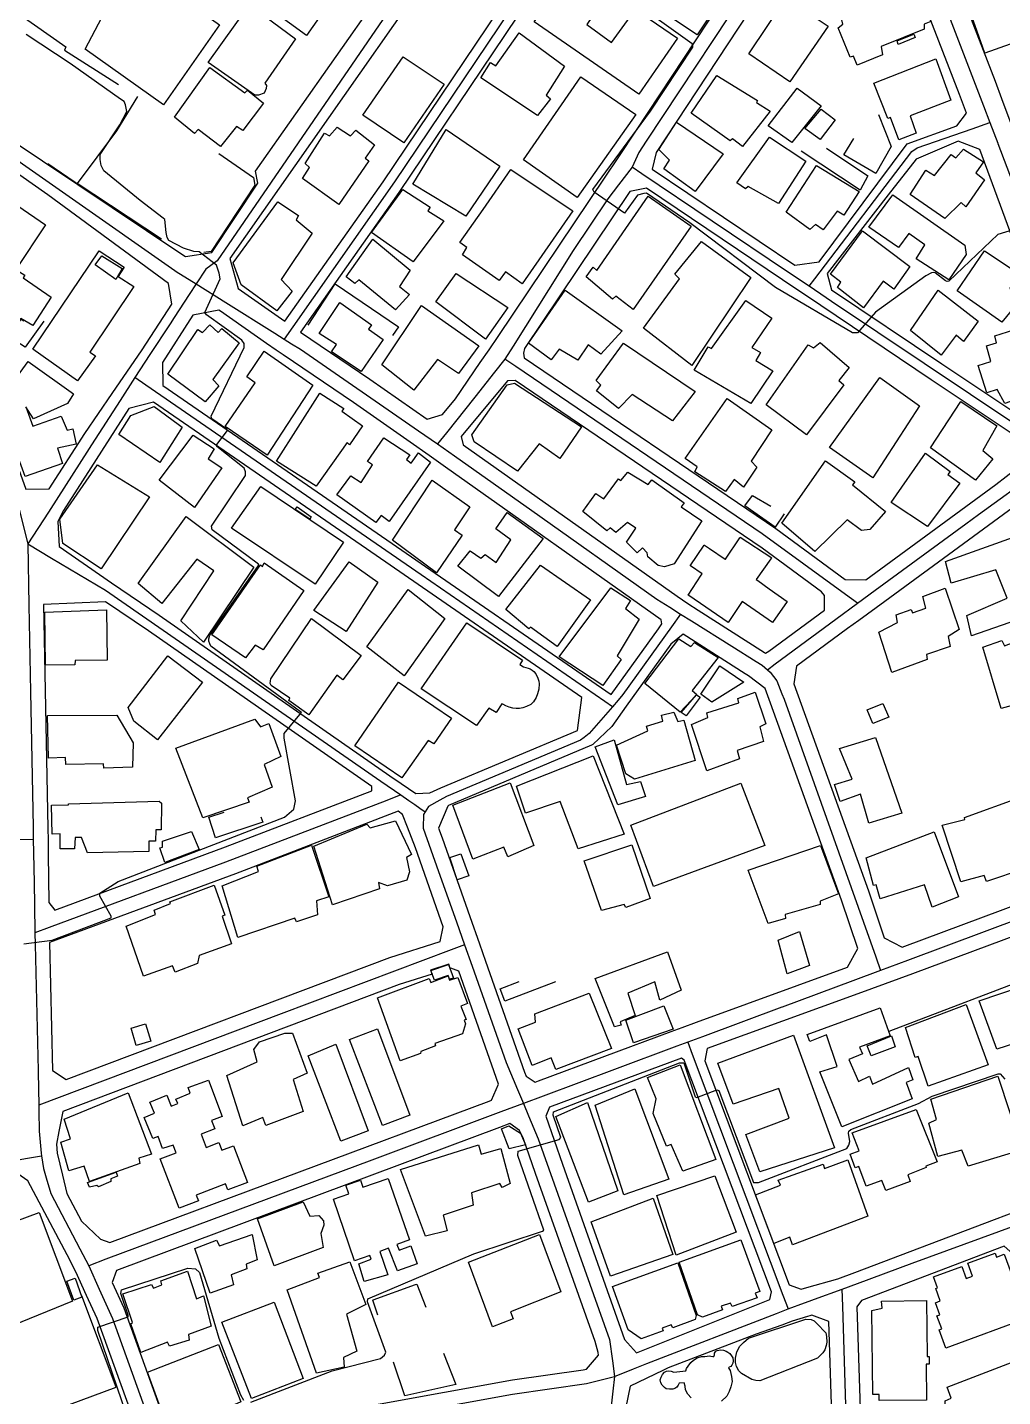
# Model space of a CAD drawing. Header units: millimetres. Extents: x 198785 to 203305, y 542885 to 545889.
# Drawn here: x 202803.6 to 203008.6, y 544799.4 to 545087.1 of the extents above; entities that cross this region are included whole.
import ezdxf

# ---------------------------------------------------------------- set-up
doc = ezdxf.new("R2010")
doc.units = ezdxf.units.MM
doc.linetypes.add('FENCE_25K', pattern=[54.3, 28.7, -9.2, -16.4])
doc.linetypes.add('HIDDEN_BULD_25K', pattern=[28.8, 18.4, -10.4])
for name, color, linetype in [('A0013117', 253, 'Continuous'), ('A0023217', 253, 'Continuous'), ('B0014111', 253, 'Continuous'), ('B0014112', 253, 'Continuous'), ('B0014113', 253, 'Continuous'), ('B0014114', 253, 'Continuous'), ('B0014116', 253, 'Continuous'), ('B0014118', 253, 'Continuous'), ('B0024120', 253, 'Continuous'), ('C0076117', 253, 'Continuous'), ('F0017111', 253, 'Continuous'), ('F0017114', 253, 'Continuous'), ('F0047224', 253, 'Continuous')]:
    doc.layers.add(name, color=color, linetype=linetype)

msp = doc.modelspace()

# ---------------------------------------------------------------- linework, layer by layer
at = {"layer": 'A0013117'}
for points in [[(203033.94, 545175.4), (203033.14, 545175.55), (203001.26, 545163.74), (202990.56, 545159.78), (202990.48, 545159.75), (202983.65, 545157.56), (202978.44, 545155.65), (202977.57, 545155.39), (202977.26, 545155.13), (202976.87, 545154.51), (202983.64, 545136.58), (202986.64, 545128.62), (202989.61, 545120.96), (203007.07, 545075.84), (203008.4, 545072.22), (203011.38, 545064.14), (203031.04, 545010.76), (203032.59, 545007.12), (203032.87, 545007.05), (203087.93, 545027.84), (203088.26, 545028.24)], [(202887.69, 545004.76), (202890.88, 545005.78), (202893.62, 545009.06), (202898.84, 545016.69), (202900.68, 545019.37), (202902.57, 545022.18), (202925.09, 545055.65), (202927.82, 545059.71), (202931.67, 545065.53), (202956.64, 545103.34), (202965.43, 545115.28), (202976.85, 545131.92), (202969.51, 545151.34), (202962.43, 545155.13), (202952.34, 545154.23), (202948.77, 545152.09), (202881.69, 545052.42), (202861.03, 545023.1), (202875.64, 545013.21), (202887.69, 545004.76)], [(202857.74, 545025.37), (202878.4, 545054.69), (202939.45, 545145.41), (202940.61, 545148.52), (202940.04, 545151.86), (202930.33, 545151.33), (202905.72, 545150.44), (202905.5, 545149.95), (202906.33, 545144.08), (202906.45, 545143.54), (202908.57, 545130.7), (202908.58, 545128.72), (202907.95, 545126.63), (202846.19, 545038.55), (202847.93, 545032.26), (202857.74, 545025.37)], [(202836.85, 545038.95), (202842.4, 545039.82), (202852.05, 545054.38), (202851.62, 545056.88), (202902.48, 545129.27), (202902.58, 545129.59), (202902.57, 545130.29), (202900.56, 545142.27), (202899.51, 545147.9), (202897.87, 545149.97), (202897.3, 545150.18), (202894.35, 545150.2), (202821.42, 545146.54), (202821.36, 545146.42), (202822.23, 545141.54), (202825.75, 545126.63), (202825.22, 545124.82), (202817.93, 545114.11), (202799.75, 545087.44), (202790.98, 545074.05), (202792.29, 545068.72), (202835.87, 545039.61), (202836.85, 545038.95)], [(202964.93, 545037.17), (202970.09, 545037.84), (202988.59, 545062.63), (202998.99, 545066.47), (203001.02, 545069.1), (202999.58, 545073.01), (202982.55, 545117.03), (202976.35, 545120.59), (202970.39, 545111.9), (202961.6, 545099.97), (202935.78, 545060.87), (202934.94, 545057.33), (202964.93, 545037.17)], [(202803.29, 544990.06), (202808.21, 544990.13), (202815.69, 545001.76), (202821.49, 545010.18), (202827.79, 545019.33), (202833.99, 545028.94), (202833.32, 545033.28), (202807.94, 545051.94), (202790.9, 545063.83), (202779.88, 545071.52), (202773.69, 545075.84), (202768.97, 545075.43), (202767.38, 545074.23), (202745.84, 545042.26), (202745.82, 545040.3), (202767.61, 545025.25), (202769.45, 545023.98), (202772.68, 545021.83), (202775.52, 545020), (202786.02, 545013.24), (202792.06, 545008.94), (202797.39, 545005.1), (202798.56, 545003.44), (202803.29, 544990.06)], [(203021.25, 545001.18), (203022.01, 545001.33), (203023.21, 545002.11), (203024.3, 545004.46), (203024.5, 545006.07), (203022.43, 545010.99), (203003.84, 545061.44), (202999.28, 545063.25), (202990.43, 545059.47), (202984.55, 545051.92), (202971.75, 545035.42), (202972.67, 545031.96), (202995.81, 545016.4), (203011.57, 545005.89), (203019.08, 545001.28), (203021.02, 545001.13), (203021.25, 545001.18)], [(202979.86, 544971.02), (203007.21, 544991.07), (203013.73, 544996.09), (203014, 544999.47), (202993.59, 545013.08), (202970.38, 545028.68), (202962.35, 545034.08), (202933.75, 545053.31), (202930.28, 545052.62), (202908.1, 545019.66), (202907.9, 545018.66), (202908.04, 545017.67), (202960.93, 544981.8), (202975.55, 544971.11), (202979.86, 544971.02)], [(202926.33, 544946.89), (202936.26, 544960.76), (202937.02, 544961.79), (202936.87, 544962.64), (202891.52, 544994.73), (202888.11, 544997.14), (202884.11, 544999.94), (202872.16, 545008.32), (202857.39, 545018.32), (202855.91, 545019.32), (202853.92, 545020.72), (202844.25, 545027.51), (202843.9, 545027.7), (202838.45, 545026.63), (202832.04, 545016.7), (202832.15, 545011.84), (202879.23, 544979.46), (202926.33, 544946.89)], [(202958.6, 544955.76), (202958.78, 544955.63), (202959.46, 544956.05), (202971.18, 544964.66), (202971.15, 544967.72), (202970.55, 544968.47), (202958.1, 544977.68), (202906.16, 545012.9), (202904.58, 545012.82), (202894.81, 545001.12), (202895.26, 544999.43), (202940.25, 544967.6), (202942.45, 544966.04), (202944.64, 544964.64), (202958.6, 544955.76)], [(202885.28, 544926.14), (202888.21, 544926.26), (202890.56, 544927.3), (202919.27, 544939.37), (202920.2, 544946.27), (202876.96, 544976.16), (202830.15, 545008.36), (202825, 545007), (202811.25, 544985.61), (202810.05, 544983.29), (202810.3, 544978.04), (202821.35, 544970.39), (202831.38, 544963.57), (202879.86, 544929.83), (202882.22, 544928.19), (202885.28, 544926.14)], [(202987.48, 544893.81), (203051.22, 544917.56), (203055.14, 544922.73), (203042.17, 544958.92), (203029.11, 544994.72), (203024.24, 544996.11), (203023.73, 544995.74), (203017.96, 544991.51), (202983.85, 544966.5), (202978.37, 544962.49), (202976.05, 544960.79), (202965.3, 544952.89), (202964.74, 544949.14), (202980.42, 544905.66), (202983.73, 544895.79), (202987.48, 544893.81)], [(202808.17, 544903.18), (202809.39, 544901.58), (202845.29, 544914.88), (202876.03, 544926.68), (202876.05, 544927.61), (202829.11, 544960.28), (202820.06, 544966.43), (202807.02, 544965.86), (202807.97, 544918.85), (202808.02, 544916.31), (202808.05, 544913.4), (202808.17, 544903.18)], [(202910.4, 544865.46), (202911.05, 544865.73), (202938.99, 544876.11), (202941.27, 544876.96), (202944.3, 544878.06), (202976.01, 544889.59), (202978.16, 544893.51), (202974.75, 544903.68), (202959.83, 544945.08), (202958.71, 544948.18), (202955.18, 544950.82), (202954.5, 544951.26), (202941.45, 544959.57), (202938.87, 544957.52), (202929.5, 544944.45), (202926.47, 544940.22), (202922.52, 544936.4), (202922.24, 544936.28), (202892.14, 544923.62), (202892.05, 544923.43), (202890.02, 544918.84), (202890.82, 544916.82), (202896.66, 544900.25), (202898.67, 544894.55), (202899.95, 544890.9), (202908.11, 544867.54), (202908.46, 544866.72), (202910.4, 544865.46)], [(202808.91, 544867.92), (202811.82, 544866), (202879.84, 544891.63), (202890.43, 544894.99), (202891.06, 544898.09), (202885.2, 544914.73), (202883.51, 544919.02), (202882.46, 544921.67), (202881.6, 544922.37), (202847.38, 544909.26), (202808.31, 544894.78), (202808.91, 544867.92)], [(202966.27, 544821.95), (202967.46, 544822.29), (202973.97, 544824.12), (202977.53, 544825.47), (203006.92, 544836.61), (203017.28, 544840.54), (203043.76, 544850.57), (203047.89, 544852.14), (203050.71, 544853.23), (203073.54, 544862.04), (203075.77, 544866.68), (203070.92, 544881.74), (203065.24, 544896.19), (203059.23, 544911.72), (203055.73, 544912.84), (202989.71, 544888.24), (202983.91, 544886.08), (202978.21, 544884.01), (202946.53, 544872.49), (202946.02, 544869.95), (202963.77, 544822.85), (202966.27, 544821.95)], [(202819.04, 544832.44), (202820.96, 544831.72), (202900.69, 544861.47), (202901.21, 544861.69), (202902.64, 544865.03), (202894.33, 544888.77), (202892.62, 544889.39), (202892.54, 544889.36), (202892.2, 544890.26), (202888.4, 544888.97), (202888.71, 544888.15), (202881.8, 544885.96), (202811.08, 544859.31), (202810.28, 544855.1), (202809.78, 544852.43), (202809.93, 544850.52), (202811.04, 544845.9), (202811.97, 544842.03), (202815.01, 544836.24), (202819.04, 544832.44)], [(202931.7, 544808.55), (202959.69, 544819.76), (202960.05, 544821.37), (202941.71, 544870.04), (202941.13, 544870.51), (202913.37, 544860.19), (202912.64, 544858.3), (202916.1, 544848.21), (202929.18, 544811.33), (202931.7, 544808.55)], [(202833.22, 544792.16), (202837.72, 544788.55), (202838.34, 544788.73), (202850.04, 544791.66), (202863.49, 544795.26), (202905.59, 544802.9), (202920.45, 544804.99), (202921.15, 544805.16), (202923.69, 544808.1), (202923.62, 544808.63), (202922.95, 544810.94), (202910.43, 544846.24), (202907.87, 544853.72), (202907.09, 544855.31), (202905.06, 544856.78), (202902.88, 544855.89), (202822.41, 544825.86), (202821.47, 544823.33), (202823.89, 544818.05), (202833.22, 544792.16)], [(202782.1, 544770.99), (202784.38, 544769.4), (202826.23, 544784.18), (202828.37, 544787.92), (202818.32, 544815.78), (202816.1, 544820.64), (202813.86, 544825.55), (202811.98, 544829.13), (202803.76, 544844.74), (202801.65, 544846.17), (202800.87, 544846.05), (202774.23, 544841.56), (202768.85, 544840.65), (202766.7, 544840.22), (202758.01, 544838.46), (202757.5, 544835.04), (202767.06, 544810.15), (202768.18, 544807.23), (202782.1, 544770.99)], [(202979.88, 544760.45), (202981.1, 544759.37), (203018.48, 544773.55), (203028.03, 544777.06), (203029.41, 544780.18), (203018.76, 544809.43), (203011.38, 544828.84), (203008.96, 544830.97), (202978.95, 544819.59), (202978.01, 544818.21), (202979.88, 544760.45)], [(202920.19, 544752.41), (202931.68, 544750.16), (202947.54, 544756.8), (202949.68, 544757.24), (202970.5, 544759.31), (202973.76, 544762.43), (202973.8, 544762.91), (202972.11, 544815.17), (202968.5, 544816.45), (202968.12, 544816.35), (202967.62, 544816.19), (202964.42, 544815.19), (202962.2, 544814.4), (202956.85, 544812.49), (202938.35, 544805.4), (202937.17, 544804.85), (202930.32, 544801.53), (202921.88, 544760.51), (202920.19, 544752.41)]]:
    msp.add_lwpolyline(points, dxfattribs=at)
at = {"layer": 'A0023217'}
for points in [[(202898.97, 545154.27), (202901.06, 545150.3), (202902.26, 545147.71), (202903.34, 545143.77), (202905.54, 545130.7), (202905.53, 545129.27), (202904.29, 545126.63), (202843.53, 545038.05), (202841.17, 545036.34), (202839.12, 545033.21)], [(202946.07, 545156.16), (202945.57, 545154.31), (202945.04, 545152.82), (202943.49, 545148.52), (202941.86, 545145.41), (202880.81, 545054.69), (202859.41, 545024.22), (202857.59, 545021.63)], [(202981.01, 545132.23), (202978.23, 545128.33), (202958.01, 545099.97), (202933.72, 545063.2), (202932.18, 545060.87), (202930.76, 545057.73)], [(202981.01, 545132.23), (202986.08, 545119), (202995.85, 545093.5), (203004.61, 545070.62), (203005.95, 545067.14)], [(202785.63, 545070.35), (202791.57, 545066.19), (202834.62, 545036.03), (202834.92, 545035.85), (202839.12, 545033.21)], [(202967.96, 545032.72), (202969.17, 545034.31), (202989.51, 545061.05), (202990.66, 545061.8), (203002.22, 545065.84), (203005.95, 545067.14)], [(203005.95, 545067.14), (203007.61, 545062.79), (203007.63, 545062.75), (203029.41, 545005.42), (203030.57, 545002.37)], [(202930.76, 545057.73), (202927.89, 545054.01), (202925.66, 545051.13), (202918.34, 545040.24), (202905.72, 545020.1), (202904.01, 545017.38)], [(202967.96, 545032.72), (202963.64, 545035.62), (202947.56, 545046.44), (202932.78, 545056.37), (202930.76, 545057.73)], [(202839.12, 545033.21), (202837.66, 545030.99), (202834.49, 545026.15), (202833.64, 545024.85), (202829.38, 545018.35), (202826.23, 545013.54)], [(202839.12, 545033.21), (202845.33, 545029.32), (202855.67, 545022.84), (202857.59, 545021.63)], [(203021.02, 544997.44), (203018.3, 544999.18), (203011.57, 545003.49), (202972.67, 545029.55), (202971.52, 545030.32), (202967.96, 545032.72)], [(202857.59, 545021.63), (202859.16, 545020.65), (202861.03, 545019.48), (202885.88, 545002.33), (202889.86, 544999.58)], [(202771.01, 545020.2), (202774.45, 545017.91), (202793.77, 545005.03), (202795.4, 545003.24), (202797.19, 544999.83), (202801.36, 544988.12), (202801.42, 544987.95), (202801.67, 544986.93), (202803.74, 544978.56)], [(202904.01, 545017.38), (202901.85, 545014.66), (202897.68, 545009.41), (202891.72, 545001.92), (202889.86, 544999.58)], [(202978.09, 544966.12), (202975.63, 544967.92), (202958.1, 544980.7), (202906.29, 545015.83), (202904.01, 545017.38)], [(202826.23, 545013.54), (202823.12, 545008.7), (202817.15, 544999.41), (202816.66, 544998.66), (202808.06, 544985.28), (202803.74, 544978.56)], [(202926.59, 544944.35), (202924.98, 544945.46), (202886.43, 544972.04), (202828.57, 545011.92), (202826.23, 545013.54)], [(202889.86, 544999.58), (202893.39, 544997.08), (202909.65, 544985.57), (202935.97, 544966.95), (202938.66, 544965.26), (202940.94, 544963.83)], [(202978.09, 544966.12), (202981.8, 544968.83), (203000.91, 544982.77), (203003.58, 544984.72), (203015.92, 544993.72), (203021.02, 544997.44)], [(202803.74, 544978.56), (202803.98, 544965.71), (202804.31, 544947.46), (202804.83, 544919.05), (202804.88, 544916.51)], [(202803.74, 544978.56), (202808.71, 544975.6), (202820.06, 544968.86), (202877.96, 544928.73), (202882.17, 544925.81)], [(202940.94, 544963.83), (202939.04, 544961.18), (202928.79, 544946.89), (202927.81, 544945.75), (202926.59, 544944.35)], [(202940.94, 544963.83), (202943.23, 544962.39), (202951.73, 544957.06), (202956.85, 544953.84), (202958.1, 544953.06), (202959.18, 544952.13)], [(202959.18, 544952.13), (202960.83, 544953.35), (202968.5, 544959.02), (202973.56, 544962.77), (202978.09, 544966.12)], [(202959.18, 544952.13), (202959.74, 544951.65), (202961.15, 544949.83), (202962.24, 544947.08), (202962.69, 544945.95), (202981.96, 544891.78), (202982.98, 544888.93)], [(202926.59, 544944.35), (202921.74, 544938.74), (202920.67, 544937.92), (202919.91, 544937.33), (202891.76, 544925.51), (202890.32, 544924.71), (202887.96, 544923.4), (202887.25, 544922.28)], [(202882.17, 544925.81), (202879.17, 544924.66), (202845.29, 544911.68), (202808.26, 544897.96), (202805.24, 544896.84)], [(202882.17, 544925.81), (202883.83, 544924.66), (202885.1, 544923.78), (202886.13, 544923.06), (202887.25, 544922.28)], [(202887.25, 544922.28), (202886.87, 544921.67), (202886.8, 544918.93), (202886.8, 544918.84), (202890.06, 544909.69), (202893.82, 544899.16), (202895.54, 544894.34)], [(203061.06, 544918.03), (203057.39, 544916.66), (203020.88, 544903.06), (202988.6, 544891.02), (202982.98, 544888.93)], [(202766.96, 544915.37), (202768.72, 544915.42), (202776.11, 544915.64), (202802.01, 544916.42), (202804.88, 544916.51)], [(202804.88, 544916.51), (202804.93, 544913.62), (202805.05, 544907.33), (202805.13, 544902.62), (202805.24, 544896.84)], [(202805.24, 544896.84), (202805.3, 544894.41), (202805.91, 544867.92), (202805.91, 544867.58), (202806.03, 544860.61)], [(202895.54, 544894.34), (202892.74, 544893.29), (202857.01, 544879.82), (202810.34, 544862.24), (202806.03, 544860.61)], [(202895.54, 544894.34), (202897.13, 544889.83), (202904.25, 544869.58), (202906.64, 544863.92), (202907.89, 544860.95)], [(202982.98, 544888.93), (202977.13, 544886.75), (202962.3, 544881.23), (202962.2, 544881.19), (202945.53, 544874.98), (202942.45, 544873.83)], [(202942.45, 544873.83), (202940.18, 544872.99), (202927.07, 544868.1), (202912.06, 544862.51), (202907.89, 544860.95)], [(202942.45, 544873.83), (202943.39, 544871.34), (202952.01, 544848.42), (202962.45, 544820.68), (202963.54, 544817.79)], [(202806.03, 544860.61), (202806.06, 544858.81), (202806.11, 544855.72), (202806.16, 544855.16), (202806.53, 544850.56), (202806.62, 544849.97)], [(202907.89, 544860.95), (202903.17, 544859.19), (202876.03, 544849.08), (202820.17, 544828.22), (202816.55, 544826.87)], [(202907.89, 544860.95), (202908.97, 544858.39), (202911.02, 544853.54), (202926, 544811.33), (202926.6, 544806.91), (202927.06, 544803.59)], [(202769.03, 544843.75), (202773.63, 544844.4), (202782.31, 544845.63), (202803.67, 544849.44), (202806.62, 544849.97)], [(202806.62, 544849.97), (202807.02, 544847.28), (202807.59, 544845.35), (202808.58, 544842.03), (202814.69, 544830.4), (202816.55, 544826.87)], [(202974.89, 544821.97), (202978.09, 544823.14), (202989.64, 544827.38), (203007.84, 544834.05), (203012.02, 544835.59)], [(202816.55, 544826.87), (202818.74, 544821.97), (202821.51, 544815.78), (202830.8, 544790.04), (202832.99, 544783.96)], [(202963.54, 544817.79), (202966.95, 544819.05), (202967.97, 544819.42), (202969.07, 544819.83), (202974.89, 544821.97)], [(202976.93, 544757.93), (202976.82, 544761.44), (202976.18, 544781.36), (202975, 544818.4), (202974.89, 544821.97)], [(202927.06, 544803.59), (202931.04, 544805.21), (202933.84, 544806.34), (202961.06, 544816.83), (202963.54, 544817.79)], [(202832.99, 544783.96), (202835.71, 544784.76), (202841.25, 544786.37), (202864.63, 544792.42), (202905.59, 544799.85), (202921.15, 544802.1), (202921.7, 544802.24), (202927.06, 544803.59)], [(202927.06, 544803.59), (202926.7, 544800.48), (202926.26, 544796.7), (202917.62, 544754.83), (202917.21, 544752.86), (202916.84, 544751.03)]]:
    msp.add_lwpolyline(points, dxfattribs=at)
at = {"layer": 'B0014111'}
for points in [[(202830.65, 545097.2), (202844.03, 545087.7), (202832.27, 545070.84), (202815.76, 545082.59), (202819.28, 545089.23), (202816.44, 545091.31), (202815.87, 545094.16), (202818.81, 545095.4), (202822.52, 545092.7), (202824.96, 545096.16), (202827.76, 545097.04), (202830.65, 545097.2)], [(202971.92, 545087.42), (202963.91, 545075.68), (202955.31, 545081.59), (202963.13, 545093.34), (202971.92, 545087.42)], [(202990.83, 545095.36), (202993.51, 545088.35), (202992.15, 545087.78), (202992.16, 545086.75), (202983.08, 545083.1), (202983.36, 545081.36), (202978.03, 545079.2), (202977.31, 545081.11), (202976.57, 545080.84), (202974.06, 545087.06), (202975, 545087.8), (202974.56, 545089.87), (202986.47, 545094.78), (202986.82, 545093.89), (202990.83, 545095.36)], [(202989.18, 545068.56), (202990.48, 545064.89), (202986.79, 545063.49), (202985.04, 545068.21), (202984.5, 545067.99), (202981.57, 545075.4), (202994.58, 545080.5), (202997.76, 545071.81), (202989.18, 545068.56)], [(202959.78, 545069.5), (202953.97, 545062.07), (202951.88, 545063.74), (202951.37, 545063.3), (202943.16, 545069.13), (202948.53, 545077.03), (202957.13, 545071.77), (202956.91, 545071.34), (202959.78, 545069.5)], [(202970.49, 545070.64), (202964.29, 545062.93), (202959.37, 545066.45), (202965.45, 545074.38), (202970.49, 545070.64)], [(202902.94, 545057.94), (202895.81, 545047.44), (202884.69, 545054.17), (202891.64, 545065.65), (202902.94, 545057.94)], [(202967.26, 545058.99), (202961.52, 545050.13), (202955.13, 545053.71), (202954.55, 545053.19), (202952.73, 545054.49), (202959.62, 545064.03), (202967.26, 545058.99)], [(202918.28, 545048.58), (202907.66, 545033.26), (202904.16, 545035.76), (202902.82, 545033.95), (202895.08, 545039.32), (202895.99, 545040.86), (202894.51, 545041.9), (202899.42, 545048.89), (202905.29, 545057.24), (202916.86, 545049.52), (202918.28, 545048.58)], [(202978.46, 545052.63), (202975.27, 545047.7), (202973.85, 545048.49), (202970.93, 545044.59), (202969.26, 545045.7), (202968.13, 545044.68), (202963.09, 545048.31), (202969.51, 545058.07), (202978.46, 545052.63)], [(202891.21, 545046.47), (202884.74, 545037.84), (202875.94, 545043.99), (202882.56, 545053.03), (202888.28, 545049.38), (202887.8, 545048.6), (202891.21, 545046.47)], [(202985.57, 545051.96), (203000.68, 545041.36), (203000.95, 545039.41), (202997.32, 545034.06), (202990.43, 545038.5), (202992.29, 545041.46), (202988.91, 545043.84), (202986.7, 545040.87), (202980.51, 545045.14), (202985.57, 545051.96)], [(202808.66, 545030.4), (202804.78, 545024.5), (202802.3, 545025.94), (202800.03, 545022.78), (202788.52, 545030.77), (202801.64, 545049.66), (202807.49, 545045.66), (202801.24, 545036.27), (202803.09, 545035.04), (202802.73, 545034.5), (202808.66, 545030.4)], [(203012.69, 545030.31), (203008.43, 545025.19), (202999.04, 545031.73), (203004.81, 545040.19), (203012.09, 545035.35), (203010.16, 545032.31), (203012.69, 545030.31)], [(202904.61, 545028.26), (202899.96, 545021.64), (202889.48, 545029.48), (202893.77, 545035.41), (202904.61, 545028.26)], [(202955.91, 545019.82), (202957.74, 545018.78), (202956.74, 545017.14), (202960.35, 545014.94), (202955.69, 545008.09), (202943.76, 545015.12), (202946.73, 545019.97), (202947.41, 545019.61), (202954.63, 545029.76), (202960.12, 545026.05), (202955.91, 545019.82)], [(202878.46, 545021.55), (202873.78, 545014.82), (202867.59, 545018.95), (202868.62, 545020.51), (202864.95, 545022.8), (202869.29, 545029.3), (202875.98, 545024.6), (202875.36, 545023.73), (202878.46, 545021.55)], [(202898.53, 545020.23), (202894.29, 545014.4), (202889.86, 545017.31), (202884.84, 545010.87), (202878.17, 545016.18), (202886.47, 545028.66), (202898.53, 545020.23)], [(202842.03, 545024.62), (202843.78, 545022.99), (202844.54, 545023.83), (202848.15, 545020.85), (202842.63, 545013.13), (202843.89, 545011.83), (202840.99, 545008.43), (202833.18, 545014.24), (202839.48, 545023.63), (202840.43, 545023.02), (202842.03, 545024.62)], [(203019.71, 545011.89), (203009.09, 545008.05), (203007.5, 545011.03), (203005.33, 545010.3), (203003.45, 545016.06), (203006.14, 545016.93), (203005.26, 545020.17), (203007.33, 545020.84), (203006.98, 545022.31), (203016.32, 545025.24), (203018.81, 545019.16), (203017.82, 545018.79), (203019.71, 545011.89)], [(202863.66, 545011.97), (202854.08, 544997.2), (202845.2, 545003.25), (202851.49, 545012.46), (202849.74, 545013.7), (202853.4, 545019.08), (202863.66, 545011.97)], [(202944.03, 545010.62), (202939.21, 545004.45), (202930.74, 545009.96), (202927.89, 545007.04), (202923.28, 545010.74), (202924.2, 545011.92), (202923.22, 545012.95), (202928.95, 545020.77), (202944.03, 545010.62)], [(202834.88, 545001.04), (202831.52, 544995.7), (202822.9, 545001.57), (202825.42, 545005.58), (202830.31, 545007.44), (202835.33, 545003.75), (202836.19, 545003.12), (202834.88, 545001.04)], [(202829.32, 544988.46), (202819.18, 544973.36), (202811.1, 544978.67), (202810.47, 544983.78), (202818.36, 544995.21), (202829.32, 544988.46)], [(202999.63, 544991.35), (202992.81, 544982.26), (202985.22, 544987.25), (202992.42, 544997.63), (202997.6, 544993.82), (202997.09, 544993.17), (202999.63, 544991.35)], [(203011.92, 544980.34), (203017.8, 544964.72), (203002.11, 544959.22), (203001.08, 544963.53), (203009.58, 544967.14), (203007.22, 544973.11), (202997.79, 544970.34), (202996.63, 544974.86), (203011.92, 544980.34)], [(202853.43, 544974.59), (202861.72, 544968.8), (202853.18, 544956.28), (202851.49, 544957.27), (202849.47, 544954.65), (202842.41, 544959.44), (202852.62, 544974.17), (202853.05, 544973.84), (202853.43, 544974.59)], [(202877.32, 544970.51), (202870.63, 544960.16), (202863.83, 544964.56), (202871.28, 544974.83), (202877.32, 544970.51)], [(202928.47, 544954.27), (202924.57, 544948.84), (202915.39, 544954.83), (202926.27, 544969.33), (202930.43, 544966.68), (202929.37, 544964.97), (202932.22, 544962.77), (202927.62, 544955.06), (202928.47, 544954.27)], [(203019.26, 544962.71), (203022.68, 544951.9), (203021.13, 544951.3), (203021.35, 544950.08), (203018.81, 544949.24), (203019.12, 544946.94), (203008.31, 544944), (203004.49, 544956.88), (203008.46, 544958.24), (203009.04, 544957.18), (203012.65, 544958.55), (203012.27, 544961.01), (203019.26, 544962.71)], [(202840.46, 544949.5), (202831, 544937.4), (202826.04, 544941.3), (202824.81, 544944.21), (202833.18, 544955.02), (202840.46, 544949.5)], [(202954.26, 544949.51), (202947.5, 544945.28), (202945.19, 544947.02), (202949.18, 544952.97), (202954.26, 544949.51)], [(202953.32, 544933.37), (202946.46, 544930.89), (202943.25, 544940.64), (202946.66, 544942.1), (202946.45, 544943.09), (202953.17, 544945.19), (202952.95, 544946.11), (202956.58, 544947.4), (202958.85, 544940.74), (202957.6, 544940.16), (202958.39, 544937.05), (202952.81, 544935.18), (202953.32, 544933.37)], [(202958.65, 544915.2), (202935.23, 544906.59), (202930.45, 544919.45), (202953.62, 544928.32), (202958.65, 544915.2)], [(203013.17, 544910.28), (203005.24, 544907.63), (203004.75, 544908.91), (202999.83, 544907.56), (202995.93, 544919.49), (203000.7, 544920.62), (203000.58, 544921.06), (203012.61, 544925.4), (203016.41, 544913.4), (203012.93, 544912.29), (203013.17, 544910.28)], [(202962.98, 544899.87), (202959.32, 544898.81), (202955.12, 544909.98), (202970.36, 544915.22), (202974.11, 544905.05), (202970.26, 544903.52), (202970.28, 544902.79), (202962.93, 544900.66), (202962.98, 544899.87)], [(202968, 544889.94), (202963.35, 544888.25), (202961.44, 544895.31), (202965.91, 544897.1), (202968, 544889.94)], [(203020.51, 544876.62), (203007.4, 544872.36), (203003.69, 544882.57), (203016.52, 544886.89), (203020.51, 544876.62)], [(202926.39, 544872.54), (202914.73, 544868.13), (202913.72, 544870.57), (202909.74, 544868.97), (202906.79, 544876.67), (202910.47, 544878.05), (202910.28, 544879.84), (202921.72, 544884.16), (202926.39, 544872.54)], [(202982.91, 544881.04), (202984.98, 544875.21), (202978.52, 544872.77), (202979.19, 544871.39), (202976.32, 544870.18), (202978.35, 544865.62), (202980.63, 544866.71), (202981.24, 544865), (202988.85, 544868.53), (202989.73, 544865.95), (202988.35, 544865.36), (202989.61, 544861.91), (202974.8, 544856.07), (202970.22, 544867.6), (202973.83, 544868.76), (202971.6, 544875.41), (202968.13, 544874.01), (202967.57, 544875.46), (202982.91, 544881.04)], [(203000.95, 544881.8), (203005.57, 544869.09), (202992.99, 544864.63), (202990.89, 544870.85), (202990.24, 544870.65), (202988.24, 544876.95), (203000.95, 544881.8)], [(202964.64, 544875.36), (202973.29, 544851.67), (202957.59, 544846.62), (202954.63, 544854.48), (202963.73, 544857.89), (202961.57, 544864.14), (202951.97, 544860.79), (202948.77, 544869.45), (202964.64, 544875.36)]]:
    msp.add_lwpolyline(points, dxfattribs=at)
at = {"layer": 'B0014112'}
for points in [[(202870.77, 545097.54), (202862.31, 545085.44), (202851.56, 545093.27), (202860.3, 545105.75), (202870.77, 545097.54)], [(202953.05, 545098.61), (202944.43, 545085.55), (202931.73, 545094.01), (202940.43, 545107.08), (202953.05, 545098.61)], [(202921.25, 545087.76), (202926.4, 545083.99), (202931.46, 545090.92), (202940.31, 545084.88), (202932.18, 545073.11), (202910.15, 545088.32), (202918.4, 545100.12), (202925.96, 545094.84), (202921.25, 545087.76)], [(202852.2, 545072.9), (202851.43, 545072.88), (202841.62, 545079.77), (202850.31, 545091.86), (202859.99, 545084.74), (202853.55, 545075.41), (202853.91, 545074.91), (202853.85, 545074.28), (202853.38, 545073.3), (202852.2, 545072.9)], [(202907.04, 545086.02), (202916.54, 545078.99), (202912.68, 545072.91), (202913.58, 545072.11), (202910.87, 545068.6), (202898.96, 545076.5), (202900.99, 545079.75), (202902.13, 545079.04), (202907.04, 545086.02)], [(202841.98, 545078.67), (202849.38, 545073.4), (202849.91, 545073.93), (202853.26, 545071.24), (202848.95, 545065.45), (202847.57, 545066.32), (202844.26, 545062.09), (202839.57, 545065.64), (202838.79, 545064.84), (202834.56, 545068.28), (202841.98, 545078.67)], [(202891.27, 545075.17), (202882.8, 545062.84), (202874.17, 545068.65), (202882.66, 545080.95), (202891.27, 545075.17)], [(202949.91, 545060.59), (202943.98, 545052.61), (202937.38, 545057.41), (202938.58, 545059.26), (202936.34, 545061.47), (202940.09, 545067.19), (202949.91, 545060.59)], [(202868.78, 545066.17), (202871.56, 545064.35), (202872.69, 545065.54), (202876.61, 545062.44), (202874.66, 545059.65), (202875.43, 545059.08), (202869.11, 545049.89), (202861.49, 545055.39), (202862.95, 545057.71), (202862.05, 545058.52), (202866.12, 545064.87), (202867.13, 545064.34), (202868.78, 545066.17)], [(203000.42, 545061.55), (203004.58, 545058.9), (203003.01, 545056.59), (203004.82, 545055.1), (203000.91, 545049.39), (202999.91, 545050.3), (202996.47, 545046.94), (202989.2, 545052.02), (202992.5, 545057.12), (202994.31, 545056.02), (202997.78, 545060.43), (202998.8, 545059.71), (203000.42, 545061.55)], [(202859.3, 545031.7), (202856.1, 545027.55), (202848.55, 545033.04), (202846.89, 545037.62), (202856.32, 545050.49), (202860.6, 545047.6), (202860.11, 545046.66), (202863.49, 545043.85), (202857.02, 545034.14), (202859.3, 545031.7)], [(202989.13, 545036.9), (202985.75, 545032.08), (202983.52, 545033.83), (202979.35, 545028.2), (202973.9, 545032.49), (202974.6, 545033.56), (202972.45, 545035.27), (202979.19, 545044.4), (202989.13, 545036.9)], [(202884.1, 545036.11), (202881.85, 545032.66), (202883.94, 545030.98), (202881.01, 545027.75), (202873.3, 545034.05), (202872.45, 545033.3), (202870.68, 545034.7), (202876.27, 545042.61), (202884.1, 545036.11)], [(202817.94, 545018.07), (202814.18, 545012.85), (202804.79, 545019.51), (202818.77, 545040.19), (202823.99, 545036.71), (202822.7, 545034.81), (202826.01, 545032.7), (202816.74, 545018.9), (202817.94, 545018.07)], [(202928.65, 545023.33), (202924.17, 545018.43), (202921.49, 545020.44), (202919.33, 545017.19), (202915.43, 545019.5), (202913.71, 545017.25), (202908.96, 545020.76), (202916.69, 545031.89), (202928.65, 545023.33)], [(203003.49, 545025.4), (203000.4, 545021.14), (202998.85, 545022.42), (202995.68, 545018.24), (202989.27, 545023.46), (202995.09, 545031.87), (203003.49, 545025.4)], [(202970.25, 545020.92), (202976.38, 545015.64), (202974.16, 545012.93), (202975.24, 545012.03), (202967.37, 545001.52), (202958.89, 545007.81), (202967.76, 545020.39), (202968.85, 545019.78), (202970.25, 545020.92)], [(202920.1, 545003.18), (202915.55, 544996.53), (202911.21, 544999.61), (202906.69, 544993.83), (202897.52, 545000.03), (202897.08, 545001.53), (202904.52, 545011.99), (202906.02, 545012.36), (202920.1, 545003.18)], [(202991.14, 545007.6), (202981.36, 544992.49), (202972.22, 544998.84), (202982.8, 545013.58), (202991.14, 545007.6)], [(202956.97, 544994.69), (202954.16, 544990.53), (202952.22, 544992.08), (202950.39, 544989.57), (202943.91, 544993.72), (202944.39, 544994.76), (202941.87, 544996.49), (202950.72, 545009.11), (202960.11, 545002.53), (202955.78, 544995.97), (202956.97, 544994.69)], [(203006.54, 544996.48), (203002.95, 544992), (202993.44, 544998.78), (202999.85, 545008.51), (203007.4, 545003.37), (203004.44, 544998.24), (203006.54, 544996.48)], [(202844.51, 544994.54), (202838.75, 544986.2), (202831.37, 544992), (202838.48, 545001.44), (202842.94, 544998.59), (202841.68, 544996.44), (202844.51, 544994.54)], [(202984.02, 544985.38), (202980.69, 544981.58), (202978.98, 544981.39), (202975.96, 544983.63), (202969.12, 544976.95), (202962.2, 544982.92), (202971.36, 544996.06), (202977.55, 544991.62), (202977.07, 544990.97), (202984.02, 544985.38)], [(202870.07, 544978.96), (202864.14, 544970.08), (202846.53, 544981.91), (202852.72, 544990.62), (202870.07, 544978.96)], [(202895.02, 544980.39), (202889.63, 544972.48), (202880.36, 544979.34), (202888.69, 544991.95), (202896.61, 544986.34), (202893.44, 544981.56), (202895.02, 544980.39)], [(202837.02, 544984.33), (202851.24, 544973.69), (202840.65, 544957.9), (202835.87, 544962.38), (202842.86, 544972.95), (202839.29, 544975.34), (202831.92, 544966.04), (202826.92, 544970.24), (202837.02, 544984.33)], [(202912.08, 544979.71), (202902.64, 544967.55), (202894.15, 544973.89), (202896.69, 544977.14), (202898.92, 544975.55), (202899.86, 544976.37), (202902.18, 544974.65), (202905.27, 544979.44), (202902.1, 544981.71), (202904.46, 544985.21), (202912.08, 544979.71)], [(202959.93, 544975.42), (202956.85, 544971.11), (202957.18, 544970.87), (202959.57, 544969.16), (202963.31, 544966.48), (202960.27, 544962.08), (202953.87, 544966.47), (202950.9, 544962.03), (202942.67, 544967.74), (202942.56, 544967.81), (202945.28, 544972), (202945.48, 544972.3), (202943.01, 544973.97), (202942.97, 544974), (202945.92, 544978.3), (202945.95, 544978.28), (202947, 544977.59), (202950.32, 544975.38), (202950.35, 544975.36), (202953.36, 544979.84), (202953.48, 544980.01), (202960.1, 544975.66), (202959.93, 544975.42)], [(202996.52, 544969.27), (202999.46, 544960.59), (202997.19, 544959.08), (202997.59, 544957.04), (202992.62, 544955.3), (202992.76, 544954.25), (202985.33, 544951.57), (202982.61, 544960.02), (202986.5, 544962.08), (202986.26, 544963.64), (202989.41, 544964.76), (202989.7, 544964.11), (202992.47, 544965.05), (202991.82, 544967.54), (202996.52, 544969.27)], [(202891.42, 544962.92), (202882.83, 544950.82), (202874.99, 544956.91), (202883.68, 544968.99), (202891.42, 544962.92)], [(202813.6, 544953.17), (202807.48, 544953.1), (202807.29, 544964.23), (202820.26, 544964.73), (202820.42, 544954.13), (202813.66, 544954.05), (202813.6, 544953.17)], [(202873.8, 544955.14), (202869.96, 544950.01), (202868.72, 544951.01), (202862.83, 544942.62), (202858.61, 544945.69), (202858.8, 544946.15), (202854.87, 544948.84), (202854.7, 544949.25), (202854.73, 544949.81), (202854.84, 544950.21), (202863.33, 544962.92), (202873.8, 544955.14)], [(202910.02, 544945.4), (202909.45, 544944.85), (202908.52, 544944.38), (202907.78, 544944.11), (202907.05, 544943.95), (202906.35, 544943.96), (202905.66, 544944.04), (202904.9, 544944.24), (202904.21, 544944.52), (202903.55, 544944.87), (202903.34, 544944.96), (202902.18, 544943.11), (202900.66, 544944.08), (202898.06, 544940.39), (202886.42, 544948.11), (202896.02, 544961.98), (202907.71, 544954.12), (202907.12, 544953.23), (202907.9, 544952.73), (202908.44, 544952.62), (202908.9, 544952.46), (202909.33, 544952.3), (202909.76, 544952.03), (202910.12, 544951.74), (202910.51, 544951.27), (202910.96, 544950.36), (202911.11, 544949.76), (202911.18, 544949.15), (202911.12, 544948.02), (202910.83, 544947.04), (202910.61, 544946.32), (202910.02, 544945.4)], [(202940.58, 544958.61), (202943.08, 544957.03), (202943.87, 544957.84), (202948.83, 544954.67), (202943.4, 544947.79), (202944.36, 544946.94), (202940.85, 544943.23), (202933.42, 544949.27), (202940.58, 544958.61)], [(202892.76, 544941.95), (202889.1, 544936.54), (202887.91, 544937.29), (202882.34, 544929.39), (202872.45, 544936.14), (202881.66, 544949.55), (202892.76, 544941.95)], [(202825.85, 544936.78), (202825.75, 544931.63), (202819.69, 544931.46), (202819.63, 544932.38), (202811.71, 544932.18), (202811.68, 544933.68), (202808.11, 544933.56), (202807.9, 544942.54), (202822.48, 544942.56), (202825.85, 544936.78)], [(202851.45, 544941.76), (202852.63, 544940.13), (202854.42, 544940.84), (202856.94, 544933.92), (202853.43, 544932.21), (202855.1, 544927.44), (202849.93, 544925.21), (202850.23, 544924.3), (202840.54, 544920.99), (202834.83, 544935.62), (202851.45, 544941.76)], [(202939.49, 544943.21), (202940.35, 544941.22), (202941.59, 544941.55), (202944.01, 544933.04), (202931.23, 544929.13), (202929.44, 544930.27), (202927.45, 544936.3), (202934.02, 544939.28), (202933.76, 544940.27), (202937.23, 544941.32), (202936.91, 544942.57), (202939.49, 544943.21)], [(202926.95, 544937.38), (202929.58, 544927.99), (202932.53, 544928.66), (202933.55, 544925.52), (202927.74, 544923.73), (202923.01, 544935.95), (202926.95, 544937.38)], [(202922.56, 544934), (202929.05, 544917.59), (202919.43, 544914.46), (202915.63, 544924.43), (202908.37, 544921.97), (202906.42, 544927.65), (202922.56, 544934)], [(202910.09, 544915.22), (202904.6, 544912.84), (202903.77, 544914.86), (202897.29, 544912.29), (202893.05, 544923.64), (202905.15, 544928.36), (202910.09, 544915.22)], [(202830.65, 544918.47), (202830.58, 544916.13), (202829.16, 544916.07), (202829.18, 544913.91), (202816.28, 544913.67), (202814.99, 544916.86), (202813.69, 544916.85), (202813.56, 544914.52), (202810.55, 544914.46), (202810.51, 544917.61), (202808.83, 544917.59), (202808.75, 544923.66), (202812.27, 544923.71), (202812.28, 544923.92), (202831.37, 544924.54), (202831.87, 544924.07), (202831.8, 544918.5), (202830.65, 544918.47)], [(202881.02, 544920.4), (202884.37, 544913.27), (202883.32, 544912.68), (202883.98, 544909.66), (202883.43, 544907.88), (202879.35, 544906.68), (202877.41, 544907.44), (202877.64, 544906.06), (202867.75, 544902.7), (202863.88, 544915.08), (202875.01, 544919.65), (202875.67, 544918.9), (202881.02, 544920.4)], [(202839.74, 544914.34), (202832.56, 544911.59), (202831.52, 544914.7), (202832.05, 544914.86), (202832.07, 544916.08), (202838.15, 544918.1), (202839.74, 544914.34)], [(202994.24, 544918.04), (202999.33, 544904.39), (202993.81, 544902.22), (202992.18, 544906.92), (202982.85, 544904), (202982.01, 544906.91), (202981.47, 544906.76), (202979.95, 544912.63), (202994.24, 544918.04)], [(202864.61, 544900.65), (202860.24, 544899.17), (202859.86, 544899.89), (202847.91, 544895.86), (202844.61, 544906.7), (202852.21, 544909.71), (202851.86, 544910.86), (202863.36, 544915.24), (202867.01, 544904.4), (202864.39, 544903.56), (202864.61, 544900.65)], [(202934.56, 544904.06), (202929.43, 544902.19), (202929.07, 544902.82), (202924.3, 544901.55), (202920.64, 544911.94), (202930.71, 544915.34), (202934.56, 544904.06)], [(202839.43, 544890.41), (202834.71, 544888.59), (202834.16, 544889.88), (202828.02, 544887.72), (202824.42, 544898.26), (202830.58, 544900.71), (202830.32, 544901.57), (202833.73, 544903), (202833.57, 544903.38), (202842.89, 544906.82), (202845.17, 544900.58), (202844.57, 544900.34), (202846.52, 544894.52), (202839.77, 544892.08), (202839.43, 544890.41)], [(202938.16, 544892.86), (202941.08, 544884.76), (202936.54, 544882.7), (202935.5, 544886.53), (202929.86, 544884.14), (202931.36, 544879.46), (202928.26, 544878.11), (202928.44, 544877.45), (202927.06, 544877.09), (202922.96, 544887.24), (202938.16, 544892.86)], [(202892.06, 544887.8), (202892.4, 544886.87), (202894.15, 544887.47), (202896.16, 544882), (202894.76, 544881.41), (202895.9, 544878.64), (202895.44, 544878.48), (202895.72, 544877.69), (202895.07, 544875.62), (202889.3, 544873.57), (202889.39, 544873.06), (202886.33, 544871.91), (202886.27, 544871.46), (202882, 544869.96), (202877.2, 544883.15), (202888.08, 544887.26), (202888.43, 544886.39), (202892.06, 544887.8)], [(202939.39, 544876.61), (202931.02, 544873.72), (202929.44, 544878.5), (202937.42, 544881.5), (202939.39, 544876.61)], [(202861.61, 544859.29), (202853.79, 544856.35), (202853.15, 544858.01), (202848.91, 544856.3), (202845.55, 544866.83), (202851.91, 544869.7), (202851.21, 544872.28), (202852.41, 544873.93), (202857.74, 544875.72), (202859.36, 544875.72), (202862.45, 544867.35), (202859.49, 544865.98), (202861.61, 544859.29)], [(203007.61, 544866.7), (203012.75, 544851.24), (203001.37, 544847.76), (203000.04, 544851.19), (202994.99, 544849.81), (202993.13, 544856.83), (202994.72, 544857.57), (202993.51, 544861.86), (203007.61, 544866.7)], [(202827.29, 544848.35), (202816.72, 544844.56), (202815.61, 544847.79), (202812.37, 544846.78), (202810.68, 544852.82), (202812.71, 544853.56), (202811.36, 544857.7), (202824.82, 544863.19), (202829.76, 544850.33), (202827.05, 544849.5), (202827.29, 544848.35)], [(202992.46, 544847.77), (202992.54, 544847.51), (202988.7, 544845.98), (202989.2, 544844.58), (202984.05, 544842.68), (202983.2, 544844.78), (202979.96, 544843.6), (202978.39, 544847.7), (202977.66, 544847.44), (202976.57, 544850.3), (202978.48, 544851.04), (202976.98, 544854.83), (202990.46, 544859.72), (202994.85, 544848.72), (202992.46, 544847.77)], [(202898.47, 544852.31), (202899.04, 544850.34), (202903.16, 544851.54), (202905.1, 544844.12), (202903.45, 544843.34), (202902.96, 544844.16), (202896.99, 544842.22), (202897.35, 544839.58), (202891.02, 544837.52), (202891.89, 544834.22), (202887.34, 544833.05), (202882.09, 544847.09), (202898.47, 544852.31)], [(202976.12, 544849.13), (202980.29, 544837.26), (202964.46, 544831.24), (202963.93, 544832.87), (202960.51, 544831.54), (202956.67, 544841.75), (202961.93, 544843.77), (202961.47, 544844.88), (202970.9, 544848.23), (202971.17, 544847.32), (202976.12, 544849.13)], [(202861.59, 544840.33), (202863, 544837.29), (202864.89, 544837.42), (202865.87, 544836.33), (202865.94, 544835.39), (202865.29, 544833.66), (202865.85, 544830.72), (202855.53, 544826.87), (202852.01, 544836.72), (202861.59, 544840.33)], [(202800.59, 544814.3), (202794.32, 544812.1), (202787, 544830.98), (202806.13, 544838.08), (202813.13, 544819.39), (202800.59, 544814.3)], [(202850.87, 544833.44), (202851.96, 544828.09), (202849.63, 544827.23), (202849.77, 544826.23), (202846.46, 544824.97), (202847, 544822.87), (202842.09, 544821.09), (202838.82, 544830.5), (202843.43, 544832.25), (202844.06, 544831.02), (202850.87, 544833.44)], [(202905.75, 544815.73), (202901.4, 544814.03), (202896.37, 544827.64), (202911.3, 544833.4), (202915.75, 544821.35), (202905.19, 544817.21), (202905.75, 544815.73)], [(202837.31, 544825.73), (202839.22, 544819.91), (202840.65, 544820.51), (202842.28, 544814.14), (202837.54, 544812.39), (202837.66, 544811.2), (202833.55, 544809.95), (202833.12, 544810.79), (202827.47, 544808.63), (202825.39, 544814.64), (202825.75, 544814.92), (202823.74, 544820.96), (202829.73, 544822.93), (202830.15, 544822.15), (202831.92, 544822.84), (202831.67, 544823.72), (202837.31, 544825.73)], [(202870.2, 544805.57), (202864.41, 544804.32), (202858.28, 544821.81), (202865.04, 544824.38), (202864.71, 544825.29), (202871.43, 544827.67), (202874.79, 544818.69), (202870.7, 544816.71), (202872.88, 544808.88), (202870.12, 544807.58), (202870.2, 544805.57)], [(202969.73, 544807.41), (202957.58, 544802.7), (202956.78, 544802.74), (202955.92, 544802.97), (202953.71, 544804.24), (202953.2, 544804.81), (202952.7, 544805.7), (202952.49, 544806.51), (202952.46, 544807.45), (202952.77, 544808.79), (202953.41, 544809.96), (202954.13, 544810.75), (202955.19, 544811.61), (202967.26, 544815.66), (202968.37, 544815.54), (202968.98, 544815.27), (202969.6, 544814.74), (202971.47, 544812.73), (202971.62, 544811.98), (202971.66, 544810.83), (202971.55, 544810.12), (202971.22, 544809.17), (202970.83, 544808.59), (202969.73, 544807.41)], [(202848.49, 544798.23), (202843.98, 544796.26), (202843.66, 544797.4), (202832.93, 544793.37), (202828.87, 544804.47), (202843.83, 544810.34), (202848.49, 544798.23)], [(202943.18, 544799.07), (202942.47, 544799.9), (202941.96, 544800.81), (202941.89, 544801.56), (202941.72, 544802.24), (202940.62, 544802.19), (202940.42, 544801.76), (202940.13, 544801.36), (202939.74, 544801.07), (202939.28, 544800.89), (202938.62, 544800.9), (202937.87, 544801), (202937.52, 544801.24), (202937.05, 544801.75), (202936.76, 544802.25), (202936.67, 544802.92), (202936.84, 544803.43), (202937.12, 544803.99), (202937.58, 544804.51), (202937.99, 544804.69), (202938.48, 544804.78), (202938.94, 544804.72), (202939.54, 544804.51), (202942.03, 544804.81), (202942.2, 544805.27), (202942.51, 544805.74), (202943.12, 544806.56), (202943.65, 544807.04), (202944.45, 544807.52), (202945.36, 544807.76), (202946.05, 544807.8), (202947.01, 544807.92), (202947.28, 544807.87), (202947.7, 544807.8), (202947.91, 544807.76), (202948.03, 544808.13), (202948.09, 544808.52), (202948.35, 544808.92), (202948.63, 544809.06), (202949.36, 544809.21), (202949.96, 544809.11), (202950.53, 544808.92), (202950.88, 544808.73), (202951.29, 544808.44), (202951.61, 544807.9)], [(202951.61, 544807.9), (202951.89, 544807.48), (202951.97, 544806.91), (202951.89, 544806.39), (202951.68, 544805.99), (202951.53, 544805.67), (202951.17, 544805.53), (202951.01, 544805.43), (202951.05, 544805.26), (202951.33, 544804.88), (202951.63, 544803.61), (202951.75, 544802.51), (202951.5, 544801.38), (202951.17, 544800.4), (202950.65, 544799.46), (202949.55, 544798.41)]]:
    msp.add_lwpolyline(points, dxfattribs=at)
at = {"layer": 'B0014113'}
for points in [[(203019.65, 545086.98), (203004.86, 545081.74), (203002.08, 545089.62), (203016.45, 545094.93), (203019.65, 545086.98)], [(202931.51, 545068.79), (202919.17, 545051.4), (202907.89, 545059.32), (202919.96, 545076.77), (202931.51, 545068.79)], [(202943.19, 545045.35), (202930.94, 545027.85), (202927.33, 545030.63), (202926.59, 545030.02), (202921.08, 545034.68), (202922.57, 545036.77), (202923.36, 545036.07), (202934.13, 545051.66), (202943.19, 545045.35)], [(202955.73, 545034.6), (202943.33, 545016.08), (202933.12, 545023.94), (202940.7, 545034.27), (202939.7, 545035.28), (202945.32, 545042.14), (202955.73, 545034.6)], [(202812.09, 545008.07), (202804.96, 545004.84), (202803.33, 545007.41), (202804.8, 545003.32), (202810.78, 545005.42), (202811.98, 545002.48), (202813.23, 545002.75), (202813.91, 544999.51), (202810, 544998.68), (202811.01, 544995.44), (202803.18, 544992.74), (202798.45, 545005.83), (202797, 545007.67), (202803.81, 545016.89), (202813.37, 545010.15), (202812.09, 545008.07)], [(202874.11, 545003.4), (202871.36, 544999.38), (202870.88, 544999.86), (202864.32, 544990.68), (202856, 544995.98), (202865.12, 545010.28), (202870.18, 545007.02), (202869.77, 545006.49), (202874.11, 545003.4)], [(202883.32, 544996.3), (202884.29, 544995.52), (202885.82, 544997.72), (202888.34, 544995.78), (202879.71, 544983.27), (202877.98, 544984.54), (202876.9, 544983.07), (202868.7, 544988.92), (202871.64, 544992.89), (202873.77, 544991.5), (202876.16, 544995.17), (202875.14, 544995.9), (202878.57, 545000.9), (202884.06, 544997.33), (202883.32, 544996.3)], [(202929.84, 544993.66), (202934.14, 544991.04), (202934.91, 544992.03), (202941.72, 544987.21), (202941.08, 544986.4), (202945.38, 544983.39), (202939.56, 544974.42), (202937.55, 544973.77), (202936.23, 544974.03), (202934.06, 544975.86), (202933.91, 544976.67), (202932.91, 544977.78), (202931.84, 544976.69), (202929.54, 544978.91), (202931.5, 544981.89), (202929.79, 544983.04), (202927.34, 544980.99), (202926.1, 544981.93), (202925.45, 544981.31), (202920.37, 544985.42), (202923.09, 544989.2), (202924.83, 544988.08), (202927.88, 544992.27), (202928.36, 544991.93), (202929.84, 544993.66)], [(202922.02, 544966.82), (202915.01, 544956.98), (202909.38, 544961.06), (202909.01, 544960.73), (202904.21, 544964.81), (202911.52, 544974.12), (202922.02, 544966.82)], [(202981.93, 544937.91), (202987.41, 544921.96), (202980.52, 544919.87), (202978.73, 544925.98), (202974.47, 544924.46), (202973.3, 544927.98), (202976.97, 544929.12), (202974.34, 544935.55), (202981.93, 544937.91)], [(202884.04, 544858.5), (202878.28, 544856.31), (202871.32, 544874.4), (202877.23, 544876.69), (202884.04, 544858.5)], [(202875.28, 544855.19), (202869.53, 544853.04), (202862.64, 544871), (202868.45, 544873.46), (202875.28, 544855.19)], [(202940.88, 544869.1), (202948.35, 544849.19), (202941.43, 544846.74), (202938.97, 544852.33), (202938, 544852.01), (202935.19, 544858.84), (202935.77, 544861.93), (202934.01, 544866.46), (202940.88, 544869.1)], [(202841.7, 544865.87), (202844.62, 544858.25), (202842.37, 544857.39), (202843.05, 544855.62), (202840.17, 544854.52), (202841.24, 544851.74), (202843.92, 544852.77), (202844.54, 544851.15), (202846.96, 544852.08), (202849.91, 544844.38), (202845.78, 544842.79), (202845.29, 544844.08), (202839.15, 544841.72), (202839.61, 544840.54), (202835.52, 544838.97), (202831.55, 544849.32), (202834.91, 544850.6), (202834.3, 544852.18), (202832.07, 544851.48), (202831.17, 544854.01), (202830.02, 544853.59), (202828.2, 544858.05), (202830.36, 544858.93), (202829.41, 544861.27), (202832.94, 544862.71), (202833.88, 544860.39), (202835.24, 544860.94), (202834.85, 544861.89), (202837.86, 544863.11), (202837.43, 544864.35), (202841.7, 544865.87)], [(202938.46, 544845.06), (202928.99, 544841.75), (202923, 544860.58), (202931.34, 544864.08), (202938.46, 544845.06)], [(202927.78, 544842.58), (202921.6, 544840.2), (202914.72, 544858.25), (202921.35, 544861.15), (202927.78, 544842.58)], [(202952.59, 544833.93), (202939.98, 544829.06), (202935.92, 544841.64), (202948.14, 544845.78), (202952.59, 544833.93)], [(202879.51, 544845.22), (202883.93, 544832.31), (202881.33, 544831.33), (202881.78, 544830.12), (202884.27, 544831.06), (202885.59, 544827.3), (202881.45, 544825.77), (202879.55, 544830.54), (202877.72, 544829.88), (202879.39, 544824.94), (202874.42, 544823.53), (202873.28, 544827.29), (202875.93, 544828.26), (202875.64, 544829.03), (202872.41, 544827.92), (202868, 544840.87), (202871.19, 544841.95), (202870.58, 544843.79), (202873.64, 544844.82), (202874.15, 544843.41), (202879.51, 544845.22)], [(202939.3, 544829.2), (202926.19, 544824.66), (202922.13, 544836.09), (202935.2, 544841.05), (202939.3, 544829.2)], [(202957, 544820.15), (202951.77, 544818.28), (202951.44, 544819.01), (202949.49, 544818.34), (202949.74, 544817.61), (202945.51, 544816.05), (202944.46, 544816.58), (202940.63, 544827.6), (202953.63, 544832.29), (202957.57, 544821.45), (202956.59, 544821.08), (202957, 544820.15)], [(203007.05, 544829.53), (203007.36, 544828.69), (203008.94, 544829.27), (203011.37, 544822.64), (203012.09, 544822.91), (203014.58, 544816.11), (202996.68, 544809.56), (202995.27, 544813.42), (202995.81, 544813.62), (202994.82, 544816.32), (202995.45, 544816.55), (202994.51, 544819.1), (202995.52, 544819.47), (202994.56, 544822.09), (202994.93, 544822.23), (202994.08, 544824.54), (203000.02, 544826.72), (203000.94, 544824.19), (203002.29, 544824.69), (203001.29, 544827.42), (203007.05, 544829.53)], [(202943.99, 544815.54), (202939.3, 544813.79), (202938.99, 544814.43), (202937.07, 544813.74), (202937.29, 544813.21), (202932.63, 544811.48), (202929.91, 544813.39), (202926.66, 544822.49), (202940.36, 544827.49), (202944.18, 544816.4), (202943.99, 544815.54)], [(202992.6, 544819.54), (202992.75, 544807.8), (202993.19, 544807.81), (202993.21, 544806.2), (202992.55, 544806.19), (202992.65, 544798.63), (202982.68, 544798.52), (202982.66, 544799.78), (202981.31, 544799.77), (202981.11, 544817.47), (202983.27, 544817.96), (202983.19, 544819.42), (202992.6, 544819.54)], [(202861.62, 544803.16), (202850.72, 544798.95), (202844.53, 544815.02), (202855.55, 544819.18), (202861.62, 544803.16)], [(203020.3, 544797.18), (203013.55, 544794.74), (203013.32, 544795.39), (203010.93, 544794.53), (203010.12, 544793.38), (203009.26, 544793.48), (203001.09, 544790.34), (203000.74, 544791.26), (202998.17, 544790.55), (202996.59, 544794.91), (202996.55, 544798.5), (202997.83, 544799), (202996.95, 544801.31), (203016.11, 544808.72), (203020.3, 544797.18)]]:
    msp.add_lwpolyline(points, dxfattribs=at)
at = {"layer": 'B0014114', "linetype": 'HIDDEN_BULD_25K', "flags": 128}
msp.add_lwpolyline([(202893.67, 544801.94), (202883, 544799.52), (202878.38, 544813.24), (202876.74, 544818.13), (202876.23, 544819.65), (202876.33, 544819.68), (202885.22, 544822.89), (202885.51, 544823), (202893.67, 544801.94)], dxfattribs=at)
at = {"layer": 'B0014116', "linetype": 'HIDDEN_BULD_25K', "flags": 128}
for points in [[(202990.24, 545085), (202986.63, 545083.55), (202986.43, 545084.32), (202989.97, 545085.74), (202990.24, 545085)], [(202973.43, 545067.69), (202970.28, 545063.56), (202967.04, 545065.88), (202970.51, 545069.92), (202973.43, 545067.69)], [(202985.21, 545062.11), (202981.94, 545056.39), (202975.23, 545060.32), (202981.71, 545070.78), (202985.21, 545062.11)], [(202980.29, 545055.96), (202978.7, 545052.89), (202965.15, 545061.87), (202966.97, 545064.86), (202980.29, 545055.96)], [(202807.08, 545025.4), (202803.18, 545019.9), (202798.73, 545022.77), (202799.19, 545023.32), (202800.09, 545022.68), (202802.33, 545025.8), (202804.77, 545024.31), (202805.91, 545026.09), (202807.08, 545025.4)], [(202962.72, 544984.87), (202960.83, 544982.07), (202954.43, 544986.56), (202956.03, 544988.78), (202962.72, 544984.87)], [(202863.31, 544984.28), (202863, 544983.75), (202859.96, 544985.79), (202860.33, 544986.35), (202863.31, 544984.28)], [(202945.06, 544946.37), (202942.1, 544942.45), (202941.09, 544943.15), (202944.3, 544946.87), (202945.06, 544946.37)], [(202984.67, 544942.13), (202981.35, 544940.82), (202980.18, 544943.69), (202983.42, 544945.01), (202984.67, 544942.13)], [(202853.13, 544920.06), (202843.2, 544916.78), (202841.77, 544921.11), (202851.7, 544924.4), (202853.13, 544920.06)], [(202896.45, 544908.82), (202894, 544907.95), (202892.46, 544912.68), (202894.78, 544913.43), (202896.45, 544908.82)], [(202892.17, 544890.2), (202893.24, 544887.34), (202892.36, 544887.07), (202892.12, 544887.89), (202889.22, 544886.91), (202888.47, 544888.94), (202892.17, 544890.2)], [(202914.62, 544886.52), (202903.99, 544882.47), (202903.01, 544885.07), (202913.64, 544889.11), (202914.62, 544886.52)], [(202986.05, 544872.89), (202980.99, 544871), (202980.12, 544873.09), (202985.26, 544875.18), (202986.05, 544872.89)], [(202821.21, 544844.57), (202818.58, 544843.45), (202818.28, 544843.76), (202816.71, 544843.4), (202816.28, 544844.33), (202822.31, 544846.55), (202822.6, 544845.66), (202821.22, 544845.14), (202821.21, 544844.57)], [(202815.1, 544820.29), (202813.39, 544819.65), (202811.91, 544823.61), (202813.7, 544824.27), (202815.1, 544820.29)]]:
    msp.add_lwpolyline(points, dxfattribs=at)
at = {"layer": 'B0014118', "linetype": 'HIDDEN_BULD_25K', "flags": 128}
msp.add_lwpolyline([(202829.6, 544874.03), (202826.49, 544873.15), (202825.45, 544876.82), (202828.46, 544877.71), (202829.6, 544874.03)], dxfattribs=at)
at = {"layer": 'B0024120', "linetype": 'FENCE_25K', "flags": 128}
for points in [[(202800.64, 545087.94), (202801.86, 545090), (202811.72, 545083.03), (202811.43, 545082.33), (202826.42, 545072.88), (202826.78, 545072.62), (202851.17, 545055.56), (202851.43, 545053.99), (202842.25, 545040.05), (202837.82, 545039.29)], [(202831.87, 545042.6), (202814.08, 545054.31), (202813.7, 545054.56), (202792.45, 545068.84), (202791.31, 545073.66), (202796.06, 545081.37)], [(202826.78, 545072.62), (202822.41, 545065.41), (202814.08, 545054.31)], [(202862.69, 545024.58), (202868.35, 545033.25), (202881.66, 545024.22), (202874.6, 545013.92)]]:
    msp.add_lwpolyline(points, dxfattribs=at)
at = {"layer": 'C0076117'}
for points in [[(202822.21, 545034.18), (202817.9, 545037.23), (202819.31, 545039.1), (202823.6, 545036.47), (202822.21, 545034.18)], [(202904.93, 544851.47), (202903.32, 544855.67), (202904.85, 544856.25), (202907.31, 544854.71), (202908.31, 544852.26), (202904.93, 544851.47)]]:
    msp.add_lwpolyline(points, dxfattribs=at)
at = {"layer": 'F0017111', "elevation": 60}
msp.add_lwpolyline([(202802.93, 544894.53), (202808.85, 544895.29), (202821.25, 544899.96), (202821.25, 544900.34), (202818.86, 544904.53), (202818.86, 544905.2), (202822.75, 544907.64), (202857.66, 544921.11), (202859.67, 544922.81), (202859.98, 544924.61), (202857.61, 544937.77), (202857.61, 544938.71), (202861.27, 544943.12), (202861.08, 544943.3), (202842.18, 544957.07), (202841.99, 544957.54), (202841.82, 544958.1), (202841.79, 544958.63), (202841.98, 544959.37), (202852.23, 544974.06), (202852.23, 544974.34), (202842.46, 544981.56), (202842.36, 544982.31), (202849.5, 544992.97), (202849.5, 544993.72), (202849.22, 544994.47), (202843.49, 544999.07), (202843.49, 544999.45), (202845.68, 545002.42), (202845.59, 545002.69), (202842.45, 545004.89), (202842.27, 545005.45), (202849.21, 545019.86), (202849.21, 545020.7), (202848.74, 545021.36), (202841.32, 545026.71), (202840.95, 545027.18), (202844.14, 545034.31), (202843.95, 545035.48), (202843.43, 545037.19), (202839.77, 545039.93), (202838.62, 545040.06), (202836.49, 545040.71), (202833.4, 545042.37), (202833, 545042.95), (202832.82, 545044.01), (202832.53, 545046.76), (202832.19, 545047.03), (202827.35, 545050.75), (202819.75, 545056.99), (202819.13, 545058.14), (202818.92, 545059.38), (202818.92, 545060.41), (202823.07, 545066.64), (202824.57, 545069.44), (202824.24, 545070.84), (202824, 545071.54), (202823.2, 545072.05), (202812.62, 545079.54), (202803.36, 545085.61)], dxfattribs=at)
at = {"layer": 'F0017114', "elevation": 50}
for points in [[(203018.17, 545046.82), (203007.62, 545043.62), (202997.34, 545033.82), (202996.97, 545033.74), (202996.58, 545033.84), (202994.42, 545035.57), (202994.01, 545035.59), (202993.67, 545035.52), (202992.47, 545034.92), (202981.88, 545027.26), (202978.15, 545022.95), (202977.07, 545022.95), (202960.9, 545032.48), (202942.85, 545046.07), (202933.8, 545052.31), (202933.22, 545052.23), (202931.89, 545051.9), (202929.16, 545048.09), (202922.77, 545052.48), (202922.48, 545053.03), (202934.64, 545069.52), (202943.52, 545082.98), (202943.52, 545083.45), (202943.37, 545083.68), (202929.46, 545093.7)], [(202850.59, 544798.16), (202867.7, 544804.76), (202877.85, 544807.35), (202878.7, 544808.05), (202879.01, 544808.7), (202875.16, 544819.29), (202875.17, 544819.92), (202897.45, 544829.36), (202911.93, 544834.12), (202912.16, 544834.35), (202906.7, 544850.02), (202906.81, 544850.95), (202915.41, 544853.38), (202915.76, 544853.85), (202914.13, 544858.49), (202914.25, 544859.19), (202940.68, 544869.53), (202941.61, 544869.53), (202944.02, 544862.35), (202944.37, 544862.23), (202948.52, 544863.84), (202948.99, 544863.67), (202956.25, 544844.34), (202957.29, 544844.34), (202975.88, 544851.54), (202976.32, 544852.22), (202976.54, 544853.01), (202976.23, 544854.75), (202976.32, 544855.18), (202976.75, 544855.51), (202990.94, 544860.96), (202993.84, 544862.47), (203007.67, 544867.23), (203008.13, 544867.23), (203009.06, 544866.06)], [(202826.57, 544789.44), (202818.44, 544813.24), (202818.44, 544813.93), (202824.83, 544816.14), (202824.83, 544816.49), (202823.32, 544821.01), (202823.43, 544821.83), (202837.38, 544826.35), (202839, 544826.24), (202839.82, 544825.43), (202843.88, 544811.61), (202848.42, 544799.72), (202849.1, 544798.6)]]:
    msp.add_lwpolyline(points, dxfattribs=at)
at = {"layer": 'F0047224'}
for points in [[(203035.74, 544905.39), (203045.37, 544880.98), (203024.55, 544872.44), (203018.12, 544888.82), (202984.67, 544876.09)], [(202800.21, 544793.17), (202822.33, 544801.35), (202815.09, 544820.57)]]:
    msp.add_lwpolyline(points, dxfattribs=at)

doc.saveas('drawing.dxf')
